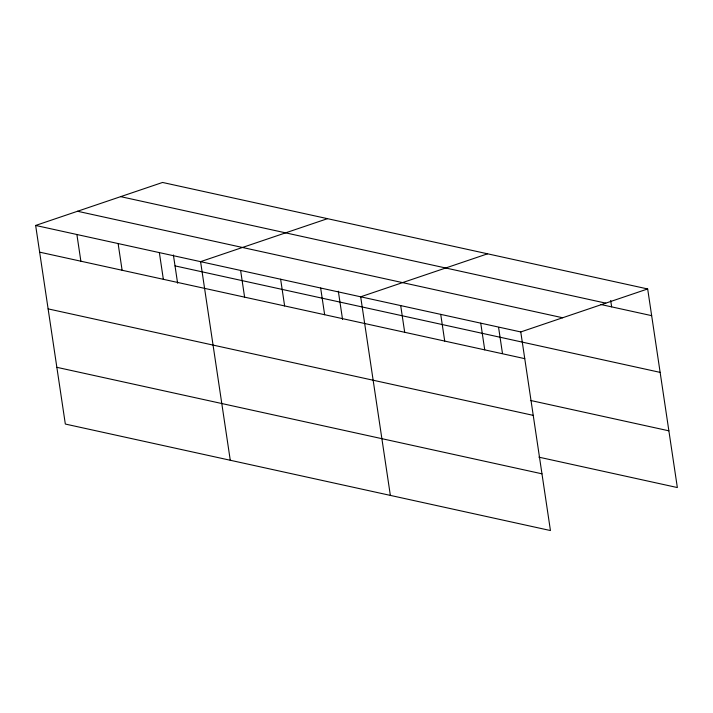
<?xml version="1.0" encoding="UTF-8"?>
<svg xmlns="http://www.w3.org/2000/svg" width="713" height="713" viewBox="0 0 713 713"><rect width="100%" height="100%" fill="white"/><g stroke="black" fill="none" stroke-linecap="round" stroke-linejoin="round"><path stroke-width="1.07" d="M35.65 225.451L520.766 331.946L550.445 530.543L65.329 424.048L35.65 225.451L162.555 182.457L647.671 288.952L677.35 487.549L538.894 457.158M327.49 218.668L200.585 261.653L230.272 460.259M487.585 253.81L360.68 296.795L390.359 495.401M520.766 331.946L647.671 288.952M120.675 196.645L605.792 303.141M600.818 304.496L651.664 315.654M77.53 211.262L562.646 317.757M175.024 265.887L660.14 372.382M39.643 252.152L524.759 358.648M530.419 400.43L668.874 430.821M48.119 308.881L533.235 415.367M56.853 367.32L541.969 473.815M610.685 300.458L611.638 306.866M498.583 327.419L502.478 353.47M480.74 323.158L484.733 349.86M440.723 314.371L444.716 341.072M400.697 305.583L404.69 332.285M338.327 291.189L342.552 319.415M320.654 288.016L324.647 314.718M280.637 279.229L284.621 305.93M240.611 270.441L244.604 297.143M173.393 254.978L177.608 283.204M159.356 252.607L163.348 279.309M118.117 243.552L122.11 270.254M76.888 234.497L80.872 261.208"/></g></svg>
